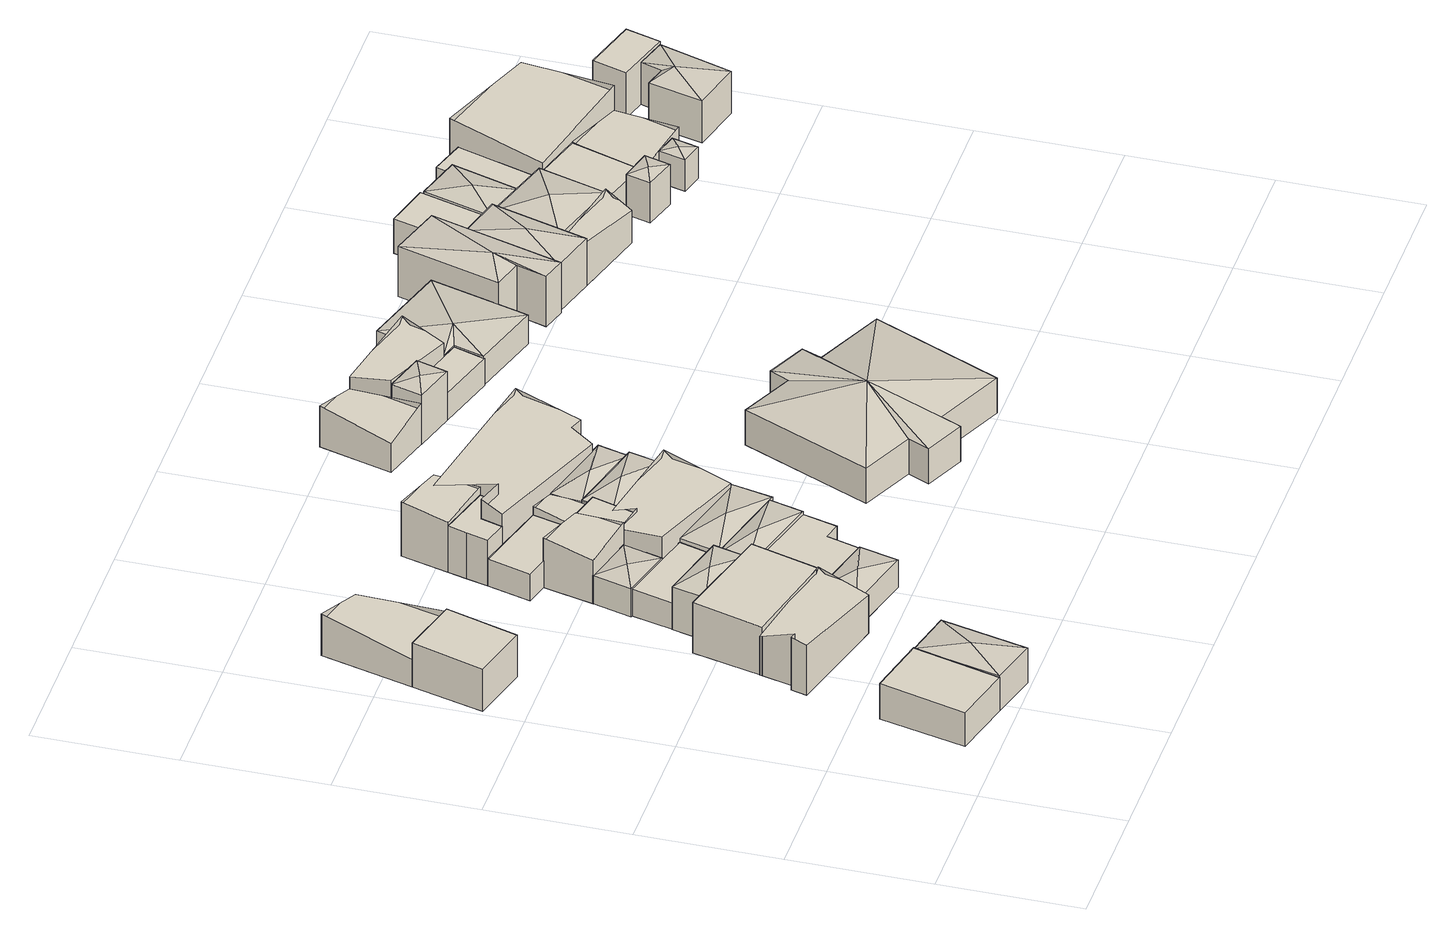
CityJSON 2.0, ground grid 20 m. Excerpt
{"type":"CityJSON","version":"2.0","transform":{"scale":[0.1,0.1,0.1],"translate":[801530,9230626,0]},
"CityObjects":{
"building1":{"type":"Building","attributes":{"Building Type":"Residential","Roof Shape":"shed","Roof Material":"Concrete Glazed Tile","Roof Material Code":1,"Roof Direction":"northwest","Building Height":5.23,"Roof Slope":19.8,"Footprint Area":111.8,"Solar PV Capacity Low":14,"Solar PV Capacity High":18.39,"Solar Annual Energy Low":20185,"Solar Annual Energy High":26603,"Suitable PV Area":83.57},"geometry":[{"type":"MultiSurface","lod":"2.2","boundaries":[[[0,1,2,3]],[[3,2,4,5]],[[2,1,6,4]],[[1,0,7,6]],[[0,3,5,7]],[[5,4,6,7]]]}]},
"building2":{"type":"Building","attributes":{"Building Type":"Residential","Roof Shape":"hip","Roof Material":"Asbestos Sheet","Roof Material Code":4,"Roof Direction":"northwest","Building Height":5.48,"Roof Slope":25.8,"Footprint Area":88.66,"Solar PV Capacity Low":11.1,"Solar PV Capacity High":14.58,"Solar Annual Energy Low":16008,"Solar Annual Energy High":21097,"Suitable PV Area":66.28},"geometry":[{"type":"MultiSurface","lod":"2.2","boundaries":[[[8,2,9,10]],[[10,9,11,12]],[[9,2,13,11]],[[2,8,14,13]],[[8,10,12,14]],[[12,11,15]],[[11,13,15]],[[13,14,15]],[[14,12,15]]]}]},
"building3":{"type":"Building","attributes":{"Building Type":"Residential","Roof Shape":"shed","Roof Material":"Asbestos Sheet","Roof Material Code":4,"Roof Direction":"northwest","Building Height":6.56,"Roof Slope":19.2,"Footprint Area":90.22,"Solar PV Capacity Low":11.3,"Solar PV Capacity High":14.84,"Solar Annual Energy Low":16289,"Solar Annual Energy High":21468,"Suitable PV Area":67.44},"geometry":[{"type":"MultiSurface","lod":"2.2","boundaries":[[[16,17,18,19]],[[19,18,20,21]],[[18,17,22,20]],[[17,16,23,22]],[[16,19,21,23]],[[21,20,22,23]]]}]},
"building4":{"type":"Building","attributes":{"Building Type":"Residential","Roof Shape":"gable","Roof Material":"Concrete Aluminum Tile","Roof Material Code":2,"Roof Direction":"northwest","Building Height":6.02,"Roof Slope":26.6,"Footprint Area":113.12,"Solar PV Capacity Low":14.16,"Solar PV Capacity High":18.6,"Solar Annual Energy Low":20423,"Solar Annual Energy High":26916,"Suitable PV Area":84.56},"geometry":[{"type":"MultiSurface","lod":"2.2","boundaries":[[[24,25,26,27,28,29]],[[29,28,30,31]],[[28,27,32,30]],[[27,26,33,32]],[[26,25,34,33]],[[25,24,35,34]],[[24,29,31,35]],[[31,30,32,33,34,35]]]}]},
"building5":{"type":"Building","attributes":{"Building Type":"Residential","Roof Shape":"gable","Roof Material":"Concrete Aluminum Tile","Roof Material Code":2,"Roof Direction":"northwest","Building Height":4.34,"Roof Slope":34.9,"Footprint Area":115.9,"Solar PV Capacity Low":14.51,"Solar PV Capacity High":19.06,"Solar Annual Energy Low":20925,"Solar Annual Energy High":27578,"Suitable PV Area":86.64},"geometry":[{"type":"MultiSurface","lod":"2.2","boundaries":[[[19,18,36,37]],[[37,36,38,39]],[[36,18,40,38]],[[18,19,41,40]],[[19,37,39,41]],[[39,38,40,41]]]}]},
"building6":{"type":"Building","attributes":{"Building Type":"Residential","Roof Shape":"shed","Roof Material":"Concrete Aluminum Tile","Roof Material Code":2,"Roof Direction":"northwest","Building Height":7.52,"Roof Slope":17.2,"Footprint Area":149.19,"Solar PV Capacity Low":18.68,"Solar PV Capacity High":24.53,"Solar Annual Energy Low":26936,"Solar Annual Energy High":35499,"Suitable PV Area":111.52},"geometry":[{"type":"MultiSurface","lod":"2.2","boundaries":[[[42,43,28,44]],[[44,28,45,46]],[[28,43,47,45]],[[43,42,48,47]],[[42,44,46,48]],[[46,45,47,48]]]}]},
"building7":{"type":"Building","attributes":{"Building Type":"Residential","Roof Shape":"hip","Roof Material":"Concrete Aluminum Tile","Roof Material Code":2,"Roof Direction":"northwest","Building Height":6.72,"Roof Slope":29.6,"Footprint Area":51.87,"Solar PV Capacity Low":6.49,"Solar PV Capacity High":8.53,"Solar Annual Energy Low":9364,"Solar Annual Energy High":12341,"Suitable PV Area":38.77},"geometry":[{"type":"MultiSurface","lod":"2.2","boundaries":[[[49,50,51,52]],[[52,51,53,54]],[[51,50,55,53]],[[50,49,56,55]],[[49,52,54,56]],[[54,53,57]],[[53,55,57]],[[55,56,57]],[[56,54,57]]]}]},
"building8":{"type":"Building","attributes":{"Building Type":"Residential","Roof Shape":"hip","Roof Material":"Concrete Aluminum Tile","Roof Material Code":2,"Roof Direction":"northwest","Building Height":4.32,"Roof Slope":28.7,"Footprint Area":59.97,"Solar PV Capacity Low":7.51,"Solar PV Capacity High":9.86,"Solar Annual Energy Low":10827,"Solar Annual Energy High":14269,"Suitable PV Area":44.83},"geometry":[{"type":"MultiSurface","lod":"2.2","boundaries":[[[58,59,60,28]],[[28,60,61,62]],[[60,59,63,61]],[[59,58,64,63]],[[58,28,62,64]],[[62,61,65]],[[61,63,65]],[[63,64,65]],[[64,62,65]]]}]},
"building9":{"type":"Building","attributes":{"Building Type":"Residential","Roof Shape":"shed","Roof Material":"Concrete Aluminum Tile","Roof Material Code":2,"Roof Direction":"northwest","Building Height":4.09,"Roof Slope":10.5,"Footprint Area":70.41,"Solar PV Capacity Low":8.82,"Solar PV Capacity High":11.58,"Solar Annual Energy Low":12713,"Solar Annual Energy High":16754,"Suitable PV Area":52.63},"geometry":[{"type":"MultiSurface","lod":"2.2","boundaries":[[[66,67,68,69]],[[69,68,70,71]],[[68,67,72,70]],[[67,66,73,72]],[[66,69,71,73]],[[71,70,72,73]]]}]},
"building10":{"type":"Building","attributes":{"Building Type":"Residential","Roof Shape":"hip","Roof Material":"Concrete Aluminum Tile","Roof Material Code":2,"Roof Direction":"northwest","Building Height":4.39,"Roof Slope":20.1,"Footprint Area":44.57,"Solar PV Capacity Low":5.58,"Solar PV Capacity High":7.33,"Solar Annual Energy Low":8047,"Solar Annual Energy High":10606,"Suitable PV Area":33.32},"geometry":[{"type":"MultiSurface","lod":"2.2","boundaries":[[[74,75,76,77]],[[77,76,78,79]],[[76,75,80,78]],[[75,74,81,80]],[[74,77,79,81]],[[79,78,82]],[[78,80,82]],[[80,81,82]],[[81,79,82]]]}]},
"building11":{"type":"Building","attributes":{"Building Type":"Residential","Roof Shape":"shed","Roof Material":"Concrete Aluminum Tile","Roof Material Code":2,"Roof Direction":"northwest","Building Height":4.23,"Roof Slope":12.7,"Footprint Area":115.37,"Solar PV Capacity Low":14.44,"Solar PV Capacity High":18.97,"Solar Annual Energy Low":20829,"Solar Annual Energy High":27450,"Suitable PV Area":86.24},"geometry":[{"type":"MultiSurface","lod":"2.2","boundaries":[[[44,28,83,84,85,86]],[[86,85,87,88]],[[85,84,89,87]],[[84,83,90,89]],[[83,28,62,90]],[[28,44,91,62]],[[44,86,88,91]],[[88,87,89,90,62,91]]]}]},
"building12":{"type":"Building","attributes":{"Building Type":"Residential","Roof Shape":"gable","Roof Material":"Concrete Aluminum Tile","Roof Material Code":2,"Roof Direction":"northwest","Building Height":6.83,"Roof Slope":33.7,"Footprint Area":56.89,"Solar PV Capacity Low":7.12,"Solar PV Capacity High":9.36,"Solar Annual Energy Low":10272,"Solar Annual Energy High":13537,"Suitable PV Area":42.53},"geometry":[{"type":"MultiSurface","lod":"2.2","boundaries":[[[92,93,77,94]],[[94,77,95,96]],[[77,93,97,95]],[[93,92,98,97]],[[92,94,96,98]],[[96,95,97,98]]]}]},
"building13":{"type":"Building","attributes":{"Building Type":"Residential","Roof Shape":"flat","Roof Material":"Concrete Aluminum Tile","Roof Material Code":2,"Roof Direction":"northwest","Building Height":4.15,"Roof Slope":13.9,"Footprint Area":71.28,"Solar PV Capacity Low":8.92,"Solar PV Capacity High":11.72,"Solar Annual Energy Low":12869,"Solar Annual Energy High":16960,"Suitable PV Area":53.28},"geometry":[{"type":"MultiSurface","lod":"2.2","boundaries":[[[99,100,94,101]],[[101,94,102,103]],[[94,100,104,102]],[[100,99,105,104]],[[99,101,103,105]],[[103,102,104,105]]]}]},
"building14":{"type":"Building","attributes":{"Building Type":"Residential","Roof Shape":"hip","Roof Material":"Concrete Aluminum Tile","Roof Material Code":2,"Roof Direction":"northwest","Building Height":4.94,"Roof Slope":27.7,"Footprint Area":70.61,"Solar PV Capacity Low":8.84,"Solar PV Capacity High":11.61,"Solar Annual Energy Low":12747,"Solar Annual Energy High":16800,"Suitable PV Area":52.78},"geometry":[{"type":"MultiSurface","lod":"2.2","boundaries":[[[52,51,106,107]],[[107,106,108,109]],[[106,51,110,108]],[[51,52,111,110]],[[52,107,109,111]],[[109,108,112]],[[108,110,112]],[[110,111,112]],[[111,109,112]]]}]},
"building15":{"type":"Building","attributes":{"Building Type":"Residential","Roof Shape":"shed","Roof Material":"Concrete Aluminum Tile","Roof Material Code":2,"Roof Direction":"northwest","Building Height":7.1,"Roof Slope":14.6,"Footprint Area":33.37,"Solar PV Capacity Low":4.18,"Solar PV Capacity High":5.49,"Solar Annual Energy Low":6025,"Solar Annual Energy High":7941,"Suitable PV Area":24.95},"geometry":[{"type":"MultiSurface","lod":"2.2","boundaries":[[[113,114,115,99,116,117,118]],[[118,117,119,120]],[[117,116,121,119]],[[116,99,122,121]],[[99,115,123,122]],[[115,114,124,123]],[[114,113,125,124]],[[113,118,120,125]],[[120,119,121,122,123,124,125]]]}]},
"building16":{"type":"Building","attributes":{"Building Type":"Residential","Roof Shape":"shed","Roof Material":"Concrete Aluminum Tile","Roof Material Code":2,"Roof Direction":"northwest","Building Height":6.4,"Roof Slope":19.7,"Footprint Area":28.59,"Solar PV Capacity Low":3.58,"Solar PV Capacity High":4.7,"Solar Annual Energy Low":5163,"Solar Annual Energy High":6804,"Suitable PV Area":21.37},"geometry":[{"type":"MultiSurface","lod":"2.2","boundaries":[[[126,127,128,94]],[[94,128,129,130]],[[128,127,131,129]],[[127,126,132,131]],[[126,94,130,132]],[[130,129,131,132]]]}]},
"building17":{"type":"Building","attributes":{"Building Type":"Residential","Roof Shape":"hip","Roof Material":"Concrete Aluminum Tile","Roof Material Code":2,"Roof Direction":"northwest","Building Height":4.85,"Roof Slope":23.6,"Footprint Area":81.17,"Solar PV Capacity Low":10.16,"Solar PV Capacity High":13.35,"Solar Annual Energy Low":14655,"Solar Annual Energy High":19314,"Suitable PV Area":60.68},"geometry":[{"type":"MultiSurface","lod":"2.2","boundaries":[[[69,68,133,134]],[[134,133,135,136]],[[133,68,137,135]],[[68,69,138,137]],[[69,134,136,138]],[[136,135,139]],[[135,137,139]],[[137,138,139]],[[138,136,139]]]}]},
"building18":{"type":"Building","attributes":{"Building Type":"Residential","Roof Shape":"gable","Roof Material":"Concrete Aluminum Tile","Roof Material Code":2,"Roof Direction":"northwest","Building Height":7.79,"Roof Slope":25.1,"Footprint Area":55.76,"Solar PV Capacity Low":6.98,"Solar PV Capacity High":9.17,"Solar Annual Energy Low":10067,"Solar Annual Energy High":13268,"Suitable PV Area":41.68},"geometry":[{"type":"MultiSurface","lod":"2.2","boundaries":[[[140,114,113,141]],[[141,113,142,143]],[[113,114,144,142]],[[114,140,145,144]],[[140,141,143,145]],[[143,142,144,145]]]}]},
"building19":{"type":"Building","attributes":{"Building Type":"Residential","Roof Shape":"gable","Roof Material":"Concrete Aluminum Tile","Roof Material Code":2,"Roof Direction":"northwest","Building Height":5.5,"Roof Slope":28.5,"Footprint Area":154.85,"Solar PV Capacity Low":19.39,"Solar PV Capacity High":25.47,"Solar Annual Energy Low":27958,"Solar Annual Energy High":36846,"Suitable PV Area":115.75},"geometry":[{"type":"MultiSurface","lod":"2.2","boundaries":[[[146,127,126,76,147,148]],[[148,147,149,150]],[[147,76,151,149]],[[76,126,152,151]],[[126,127,153,152]],[[127,146,154,153]],[[146,148,150,154]],[[150,149,151,152,153,154]]]}]},
"building20":{"type":"Building","attributes":{"Building Type":"Residential","Roof Shape":"gable","Roof Material":"Concrete Aluminum Tile","Roof Material Code":2,"Roof Direction":"northwest","Building Height":4.66,"Roof Slope":31.3,"Footprint Area":27.39,"Solar PV Capacity Low":3.43,"Solar PV Capacity High":4.51,"Solar Annual Energy Low":4946,"Solar Annual Energy High":6518,"Suitable PV Area":20.48},"geometry":[{"type":"MultiSurface","lod":"2.2","boundaries":[[[94,128,155,101]],[[101,155,156,157]],[[155,128,158,156]],[[128,94,159,158]],[[94,101,157,159]],[[157,156,158,159]]]}]},
"building21":{"type":"Building","attributes":{"Building Type":"Residential","Roof Shape":"hip","Roof Material":"Concrete Aluminum Tile","Roof Material Code":2,"Roof Direction":"northwest","Building Height":5.47,"Roof Slope":25.5,"Footprint Area":55.42,"Solar PV Capacity Low":6.94,"Solar PV Capacity High":9.11,"Solar Annual Energy Low":10006,"Solar Annual Energy High":13187,"Suitable PV Area":41.43},"geometry":[{"type":"MultiSurface","lod":"2.2","boundaries":[[[160,146,161,162]],[[162,161,163,164]],[[161,146,154,163]],[[146,160,165,154]],[[160,162,164,165]],[[164,163,166]],[[163,154,166]],[[154,165,166]],[[165,164,166]]]}]},
"building22":{"type":"Building","attributes":{"Building Type":"Residential","Roof Shape":"gable","Roof Material":"Concrete Aluminum Tile","Roof Material Code":2,"Roof Direction":"northwest","Building Height":6.15,"Roof Slope":28.6,"Footprint Area":269.22,"Solar PV Capacity Low":33.71,"Solar PV Capacity High":44.27,"Solar Annual Energy Low":48605,"Solar Annual Energy High":64058,"Suitable PV Area":201.24},"geometry":[{"type":"MultiSurface","lod":"2.2","boundaries":[[[141,118,117,116,167,168,169,170]],[[170,169,171,172]],[[169,168,173,171]],[[168,167,174,173]],[[167,116,175,174]],[[116,117,176,175]],[[117,118,177,176]],[[118,141,178,177]],[[141,170,172,178]],[[172,171,173,174,175,176,177,178]]]}]},
"building23":{"type":"Building","attributes":{"Building Type":"Residential","Roof Shape":"hip","Roof Material":"Concrete Aluminum Tile","Roof Material Code":2,"Roof Direction":"northwest","Building Height":4.89,"Roof Slope":24.9,"Footprint Area":56.19,"Solar PV Capacity Low":7.04,"Solar PV Capacity High":9.24,"Solar Annual Energy Low":10146,"Solar Annual Energy High":13371,"Suitable PV Area":42.01},"geometry":[{"type":"MultiSurface","lod":"2.2","boundaries":[[[160,162,179,155]],[[155,179,180,181]],[[179,162,182,180]],[[162,160,183,182]],[[160,155,181,183]],[[181,180,184]],[[180,182,184]],[[182,183,184]],[[183,181,184]]]}]},
"building24":{"type":"Building","attributes":{"Building Type":"Residential","Roof Shape":"gable","Roof Material":"Concrete Aluminum Tile","Roof Material Code":2,"Roof Direction":"northwest","Building Height":4.57,"Roof Slope":34.8,"Footprint Area":78.07,"Solar PV Capacity Low":9.77,"Solar PV Capacity High":12.84,"Solar Annual Energy Low":14095,"Solar Annual Energy High":18576,"Suitable PV Area":58.36},"geometry":[{"type":"MultiSurface","lod":"2.2","boundaries":[[[185,186,187,188]],[[188,187,189,190]],[[187,186,191,189]],[[186,185,192,191]],[[185,188,190,192]],[[190,189,191,192]]]}]},
"building25":{"type":"Building","attributes":{"Building Type":"Residential","Roof Shape":"hip","Roof Material":"Concrete Aluminum Tile","Roof Material Code":2,"Roof Direction":"northwest","Building Height":5.54,"Roof Slope":23.2,"Footprint Area":561.06,"Solar PV Capacity Low":70.25,"Solar PV Capacity High":92.27,"Solar Annual Energy Low":101295,"Solar Annual Energy High":133498,"Suitable PV Area":419.39},"geometry":[{"type":"MultiSurface","lod":"2.2","boundaries":[[[193,194,195,196,197,198,199,200,201,202,203,204]],[[204,203,205,206]],[[203,202,207,205]],[[202,201,208,207]],[[201,200,209,208]],[[200,199,210,209]],[[199,198,211,210]],[[198,197,212,211]],[[197,196,213,212]],[[196,195,214,213]],[[195,194,215,214]],[[194,193,216,215]],[[193,204,206,216]],[[206,205,217]],[[205,207,217]],[[207,208,217]],[[208,209,217]],[[209,210,217]],[[210,211,217]],[[211,212,217]],[[212,213,217]],[[213,214,217]],[[214,215,217]],[[215,216,217]],[[216,206,217]]]}]},
"building26":{"type":"Building","attributes":{"Building Type":"Residential","Roof Shape":"hip","Roof Material":"Concrete Aluminum Tile","Roof Material Code":2,"Roof Direction":"northwest","Building Height":7.69,"Roof Slope":20,"Footprint Area":28.49,"Solar PV Capacity Low":3.57,"Solar PV Capacity High":4.69,"Solar Annual Energy Low":5144,"Solar Annual Energy High":6779,"Suitable PV Area":21.3},"geometry":[{"type":"MultiSurface","lod":"2.2","boundaries":[[[218,219,220,221]],[[221,220,222,223]],[[220,219,224,222]],[[219,218,225,224]],[[218,221,223,225]],[[223,222,226]],[[222,224,226]],[[224,225,226]],[[225,223,226]]]}]},
"building27":{"type":"Building","attributes":{"Building Type":"Residential","Roof Shape":"gable","Roof Material":"Concrete Aluminum Tile","Roof Material Code":2,"Roof Direction":"northwest","Building Height":6.46,"Roof Slope":30.9,"Footprint Area":79.08,"Solar PV Capacity Low":9.9,"Solar PV Capacity High":13,"Solar Annual Energy Low":14277,"Solar Annual Energy High":18817,"Suitable PV Area":59.11},"geometry":[{"type":"MultiSurface","lod":"2.2","boundaries":[[[188,221,227,228]],[[228,227,229,230]],[[227,221,231,229]],[[221,188,232,231]],[[188,228,230,232]],[[230,229,231,232]]]}]},
"building28":{"type":"Building","attributes":{"Building Type":"Residential","Roof Shape":"shed","Roof Material":"Concrete Aluminum Tile","Roof Material Code":2,"Roof Direction":"northwest","Building Height":4.19,"Roof Slope":14.5,"Footprint Area":41.86,"Solar PV Capacity Low":5.24,"Solar PV Capacity High":6.88,"Solar Annual Energy Low":7558,"Solar Annual Energy High":9960,"Suitable PV Area":31.29},"geometry":[{"type":"MultiSurface","lod":"2.2","boundaries":[[[219,233,234,220]],[[220,234,235,236]],[[234,233,237,235]],[[233,219,238,237]],[[219,220,236,238]],[[236,235,237,238]]]}]},
"building29":{"type":"Building","attributes":{"Building Type":"Residential","Roof Shape":"hip","Roof Material":"Concrete Aluminum Tile","Roof Material Code":2,"Roof Direction":"northwest","Building Height":4.47,"Roof Slope":20.3,"Footprint Area":180.56,"Solar PV Capacity Low":22.61,"Solar PV Capacity High":29.69,"Solar Annual Energy Low":32598,"Solar Annual Energy High":42962,"Suitable PV Area":134.97},"geometry":[{"type":"MultiSurface","lod":"2.2","boundaries":[[[239,227,234,240,241,242]],[[242,241,243,244]],[[241,240,245,243]],[[240,234,246,245]],[[234,227,247,246]],[[227,239,248,247]],[[239,242,244,248]],[[244,243,249]],[[243,245,249]],[[245,246,249]],[[246,247,249]],[[247,248,249]],[[248,244,249]]]}]},
"building30":{"type":"Building","attributes":{"Building Type":"Residential","Roof Shape":"hip","Roof Material":"Concrete Aluminum Tile","Roof Material Code":2,"Roof Direction":"northwest","Building Height":7.86,"Roof Slope":20.9,"Footprint Area":135.55,"Solar PV Capacity Low":16.97,"Solar PV Capacity High":22.29,"Solar Annual Energy Low":24473,"Solar Annual Energy High":32253,"Suitable PV Area":101.32},"geometry":[{"type":"MultiSurface","lod":"2.2","boundaries":[[[250,251,252,253,254,255]],[[255,254,256,257]],[[254,253,258,256]],[[253,252,259,258]],[[252,251,260,259]],[[251,250,261,260]],[[250,255,257,261]],[[257,256,262]],[[256,258,262]],[[258,259,262]],[[259,260,262]],[[260,261,262]],[[261,257,262]]]}]},
"building31":{"type":"Building","attributes":{"Building Type":"Residential","Roof Shape":"hip","Roof Material":"Asbestos Sheet","Roof Material Code":4,"Roof Direction":"northwest","Building Height":7.38,"Roof Slope":27.3,"Footprint Area":95.16,"Solar PV Capacity Low":11.91,"Solar PV Capacity High":15.65,"Solar Annual Energy Low":17180,"Solar Annual Energy High":22642,"Suitable PV Area":71.13},"geometry":[{"type":"MultiSurface","lod":"2.2","boundaries":[[[263,264,265,266]],[[266,265,267,268]],[[265,264,269,267]],[[264,263,270,269]],[[263,266,268,270]],[[268,267,271]],[[267,269,271]],[[269,270,271]],[[270,268,271]]]}]},
"building32":{"type":"Building","attributes":{"Building Type":"Residential","Roof Shape":"gable","Roof Material":"Concrete Aluminum Tile","Roof Material Code":2,"Roof Direction":"northwest","Building Height":5.15,"Roof Slope":32.6,"Footprint Area":44.73,"Solar PV Capacity Low":5.6,"Solar PV Capacity High":7.36,"Solar Annual Energy Low":8075,"Solar Annual Energy High":10642,"Suitable PV Area":33.43},"geometry":[{"type":"MultiSurface","lod":"2.2","boundaries":[[[272,266,273,274]],[[274,273,275,276]],[[273,266,277,275]],[[266,272,278,277]],[[272,274,276,278]],[[276,275,277,278]]]}]},
"building33":{"type":"Building","attributes":{"Building Type":"Residential","Roof Shape":"shed","Roof Material":"Concrete Aluminum Tile","Roof Material Code":2,"Roof Direction":"northwest","Building Height":5.18,"Roof Slope":13.4,"Footprint Area":71.77,"Solar PV Capacity Low":8.99,"Solar PV Capacity High":11.8,"Solar Annual Energy Low":12958,"Solar Annual Energy High":17078,"Suitable PV Area":53.65},"geometry":[{"type":"MultiSurface","lod":"2.2","boundaries":[[[279,280,264,263]],[[263,264,281,282]],[[264,280,283,281]],[[280,279,284,283]],[[279,263,282,284]],[[282,281,283,284]]]}]},
"building34":{"type":"Building","attributes":{"Building Type":"Residential","Roof Shape":"hip","Roof Material":"Concrete Aluminum Tile","Roof Material Code":2,"Roof Direction":"northwest","Building Height":6.33,"Roof Slope":24.4,"Footprint Area":112.53,"Solar PV Capacity Low":14.09,"Solar PV Capacity High":18.51,"Solar Annual Energy Low":20316,"Solar Annual Energy High":26775,"Suitable PV Area":84.12},"geometry":[{"type":"MultiSurface","lod":"2.2","boundaries":[[[263,272,285,286]],[[286,285,287,288]],[[285,272,289,287]],[[272,263,290,289]],[[263,286,288,290]],[[288,287,291]],[[287,289,291]],[[289,290,291]],[[290,288,291]]]}]},
"building35":{"type":"Building","attributes":{"Building Type":"Residential","Roof Shape":"hip","Roof Material":"Concrete Aluminum Tile","Roof Material Code":2,"Roof Direction":"northwest","Building Height":5.53,"Roof Slope":25.3,"Footprint Area":70.62,"Solar PV Capacity Low":8.84,"Solar PV Capacity High":11.61,"Solar Annual Energy Low":12749,"Solar Annual Energy High":16803,"Suitable PV Area":52.79},"geometry":[{"type":"MultiSurface","lod":"2.2","boundaries":[[[292,293,263,294]],[[294,263,295,296]],[[263,293,297,295]],[[293,292,298,297]],[[292,294,296,298]],[[296,295,299]],[[295,297,299]],[[297,298,299]],[[298,296,299]]]}]},
"building36":{"type":"Building","attributes":{"Building Type":"Residential","Roof Shape":"hip","Roof Material":"Concrete Aluminum Tile","Roof Material Code":2,"Roof Direction":"northwest","Building Height":6.34,"Roof Slope":22.4,"Footprint Area":17.52,"Solar PV Capacity Low":2.19,"Solar PV Capacity High":2.88,"Solar Annual Energy Low":3163,"Solar Annual Energy High":4168,"Suitable PV Area":13.1},"geometry":[{"type":"MultiSurface","lod":"2.2","boundaries":[[[300,301,302,303]],[[303,302,304,305]],[[302,301,306,304]],[[301,300,307,306]],[[300,303,305,307]],[[305,304,308]],[[304,306,308]],[[306,307,308]],[[307,305,308]]]}]},
"building37":{"type":"Building","attributes":{"Building Type":"Residential","Roof Shape":"shed","Roof Material":"Concrete Aluminum Tile","Roof Material Code":2,"Roof Direction":"northwest","Building Height":5.09,"Roof Slope":16.9,"Footprint Area":81.35,"Solar PV Capacity Low":10.19,"Solar PV Capacity High":13.38,"Solar Annual Energy Low":14687,"Solar Annual Energy High":19356,"Suitable PV Area":60.81},"geometry":[{"type":"MultiSurface","lod":"2.2","boundaries":[[[286,274,309,310]],[[310,309,311,312]],[[309,274,313,311]],[[274,286,314,313]],[[286,310,312,314]],[[312,311,313,314]]]}]},
"building38":{"type":"Building","attributes":{"Building Type":"Residential","Roof Shape":"shed","Roof Material":"Concrete Aluminum Tile","Roof Material Code":2,"Roof Direction":"northwest","Building Height":4.05,"Roof Slope":10.6,"Footprint Area":67.22,"Solar PV Capacity Low":8.42,"Solar PV Capacity High":11.05,"Solar Annual Energy Low":12136,"Solar Annual Energy High":15994,"Suitable PV Area":50.24},"geometry":[{"type":"MultiSurface","lod":"2.2","boundaries":[[[315,294,316,317]],[[317,316,318,319]],[[316,294,320,318]],[[294,315,321,320]],[[315,317,319,321]],[[319,318,320,321]]]}]},
"building39":{"type":"Building","attributes":{"Building Type":"Residential","Roof Shape":"hip","Roof Material":"Concrete Aluminum Tile","Roof Material Code":2,"Roof Direction":"northwest","Building Height":4.91,"Roof Slope":26.4,"Footprint Area":12.7,"Solar PV Capacity Low":1.59,"Solar PV Capacity High":2.09,"Solar Annual Energy Low":2294,"Solar Annual Energy High":3023,"Suitable PV Area":9.5},"geometry":[{"type":"MultiSurface","lod":"2.2","boundaries":[[[322,323,324,325]],[[325,324,326,327]],[[324,323,328,326]],[[323,322,329,328]],[[322,325,327,329]],[[327,326,330]],[[326,328,330]],[[328,329,330]],[[329,327,330]]]}]},
"building40":{"type":"Building","attributes":{"Building Type":"Residential","Roof Shape":"gable","Roof Material":"Concrete Aluminum Tile","Roof Material Code":2,"Roof Direction":"northwest","Building Height":4.31,"Roof Slope":25.7,"Footprint Area":98.82,"Solar PV Capacity Low":12.37,"Solar PV Capacity High":16.25,"Solar Annual Energy Low":17842,"Solar Annual Energy High":23514,"Suitable PV Area":73.87},"geometry":[{"type":"MultiSurface","lod":"2.2","boundaries":[[[310,309,331,332]],[[332,331,333,334]],[[331,309,335,333]],[[309,310,336,335]],[[310,332,334,336]],[[334,333,335,336]]]}]},
"building41":{"type":"Building","attributes":{"Building Type":"Residential","Roof Shape":"gable","Roof Material":"Concrete Aluminum Tile","Roof Material Code":2,"Roof Direction":"northwest","Building Height":6.51,"Roof Slope":27.6,"Footprint Area":240.24,"Solar PV Capacity Low":30.08,"Solar PV Capacity High":39.51,"Solar Annual Energy Low":43373,"Solar Annual Energy High":57162,"Suitable PV Area":179.58},"geometry":[{"type":"MultiSurface","lod":"2.2","boundaries":[[[337,316,332,338]],[[338,332,339,340]],[[332,316,341,339]],[[316,337,342,341]],[[337,338,340,342]],[[340,339,341,342]]]}]},
"building42":{"type":"Building","attributes":{"Building Type":"Residential","Roof Shape":"hip","Roof Material":"Concrete Aluminum Tile","Roof Material Code":2,"Roof Direction":"northwest","Building Height":6.58,"Roof Slope":27.4,"Footprint Area":73.64,"Solar PV Capacity Low":9.22,"Solar PV Capacity High":12.11,"Solar Annual Energy Low":13296,"Solar Annual Energy High":17522,"Suitable PV Area":55.05},"geometry":[{"type":"MultiSurface","lod":"2.2","boundaries":[[[343,344,345,346,347,348]],[[348,347,349,350]],[[347,346,351,349]],[[346,345,352,351]],[[345,344,353,352]],[[344,343,354,353]],[[343,348,350,354]],[[350,349,355]],[[349,351,355]],[[351,352,355]],[[352,353,355]],[[353,354,355]],[[354,350,355]]]}]},
"building43":{"type":"Building","attributes":{"Building Type":"Residential","Roof Shape":"flat","Roof Material":"Concrete Aluminum Tile","Roof Material Code":2,"Roof Direction":"northwest","Building Height":7.08,"Roof Slope":10.2,"Footprint Area":41.07,"Solar PV Capacity Low":5.14,"Solar PV Capacity High":6.75,"Solar Annual Energy Low":7414,"Solar Annual Energy High":9772,"Suitable PV Area":30.7},"geometry":[{"type":"MultiSurface","lod":"2.2","boundaries":[[[356,357,343,358]],[[358,343,359,360]],[[343,357,361,359]],[[357,356,362,361]],[[356,358,360,362]],[[360,359,361,362]]]}]}
},
"vertices":[
[129,166,0],[101,45,0],[188,24,0],[216,146,0],[188,24,52],[216,146,56],[101,45,53],[129,166,56],
[216,145,0],[256,6,0],[285,129,0],[256,6,55],[285,129,55],[188,24,55],[216,145,55],[236,76,64],
[8,658,0],[92,636,0],[119,737,0],[35,759,0],[119,737,69],[35,759,69],[92,636,66],[8,658,66],
[168,290,0],[160,292,0],[154,270,0],[306,231,0],[325,303,0],[181,340,0],[325,303,77],[181,340,60],[306,231,60],[154,270,78],[160,292,82],[168,290,83],
[153,867,0],[70,889,0],[153,867,43],[70,889,65],[119,737,65],[35,759,43],
[204,435,0],[180,336,0],[349,398,0],[325,303,75],[349,398,78],[180,336,76],[204,435,79],
[246,474,0],[234,426,0],[336,401,0],[348,448,0],[336,401,67],[348,448,67],[234,426,67],[246,474,67],[291,437,74],
[310,248,0],[413,222,0],[427,277,0],[427,277,43],[325,303,43],[413,222,43],[310,248,43],[369,263,51],
[261,532,0],[246,473,0],[361,445,0],[376,501,0],[361,445,41],[376,501,42],[246,473,41],[261,532,42],
[273,587,0],[258,532,0],[334,512,0],[349,567,0],[334,512,44],[349,567,44],[258,532,44],[273,587,44],[303,550,49],
[426,277,0],[438,323,0],[463,317,0],[475,365,0],[463,317,43],[475,365,44],[438,323,43],[426,277,42],[349,398,45],
[290,657,0],[273,586,0],[367,636,0],[349,567,79],[367,636,68],[273,586,68],[290,657,78],
[274,726,0],[257,665,0],[383,697,0],[367,636,42],[383,697,42],[257,665,42],[274,726,42],
[474,365,0],[487,413,0],[474,365,49],[487,413,49],[336,401,49],[348,448,49],[411,407,57],
[366,762,0],[289,783,0],[282,756,0],[309,717,0],[317,747,0],[359,736,0],[317,747,72],[359,736,71],[309,717,71],[274,726,71],[282,756,72],[289,783,73],[366,762,72],
[350,573,0],[392,562,0],[409,625,0],[409,625,66],[367,636,66],[392,562,64],[350,573,64],
[495,411,0],[508,469,0],[495,411,48],[508,469,48],[361,445,48],[376,501,48],[435,456,56],
[307,850,0],[384,829,0],[366,762,85],[384,829,78],[289,783,78],[307,850,85],
[402,597,0],[500,468,0],[526,564,0],[500,468,55],[526,564,71],[334,512,77],[350,573,67],[392,562,72],[402,597,55],
[425,686,0],[425,686,47],[383,697,55],[409,625,55],[367,636,47],
[414,641,0],[520,567,0],[531,611,0],[520,567,55],[531,611,55],[414,641,55],[467,604,62],
[526,659,0],[534,689,0],[558,683,0],[583,776,0],[558,683,73],[583,776,87],[534,689,76],[526,659,62],[309,717,90],[317,747,102],[359,736,99],[384,829,62],
[543,656,0],[543,656,49],[425,686,49],[531,611,49],[414,641,49],[478,648,56],
[509,1015,0],[479,912,0],[549,892,0],[579,995,0],[549,892,64],[579,995,46],[479,912,46],[509,1015,64],
[796,432,0],[808,460,0],[750,486,0],[737,459,0],[660,494,0],[578,311,0],[655,276,0],[641,246,0],[699,220,0],[713,249,0],[814,204,0],[897,387,0],[814,204,55],[897,387,55],[713,249,55],[699,220,55],[641,246,55],[655,276,55],[578,311,55],[660,494,55],[737,459,55],[750,486,55],[808,460,55],[796,432,55],[729,352,80],
[549,891,0],[608,874,0],[621,918,0],[562,935,0],[621,918,77],[562,935,77],[608,874,77],[549,891,77],[585,904,81],
[683,900,0],[701,960,0],[683,900,65],[701,960,83],[562,935,83],[579,995,65],
[695,849,0],[708,893,0],[708,893,43],[621,918,44],[695,849,42],[608,874,43],
[712,997,0],[695,850,0],[798,820,0],[838,960,0],[798,820,45],[838,960,45],[695,850,45],[708,893,45],[683,900,45],[712,997,45],[739,903,56],
[852,1008,0],[810,863,0],[853,851,0],[840,808,0],[874,798,0],[929,985,0],[874,798,79],[929,985,79],[840,808,79],[853,851,79],[810,863,79],[852,1008,79],[860,885,88],
[980,919,0],[915,936,0],[875,801,0],[940,783,0],[875,801,74],[940,783,74],[915,936,74],[980,919,74],[927,860,84],
[952,822,0],[1046,753,0],[1058,791,0],[1046,753,51],[1058,791,69],[940,783,69],[952,822,51],
[1007,1022,0],[942,1039,0],[915,936,52],[980,919,52],[942,1039,54],[1007,1022,54],
[1059,791,0],[1087,887,0],[1059,791,63],[1087,887,63],[952,822,63],[980,919,63],[1019,855,75],
[1075,999,0],[1009,1018,0],[1045,900,0],[980,919,55],[1045,900,55],[1009,1018,55],[1075,999,55],[1027,959,64],
[1150,765,0],[1104,777,0],[1094,742,0],[1140,729,0],[1094,742,63],[1140,729,63],[1104,777,63],[1150,765,63],[1122,753,67],
[1136,768,0],[1164,865,0],[1136,768,51],[1164,865,54],[1058,791,52],[1087,887,54],
[1081,1022,0],[1096,885,0],[1132,1007,0],[1096,885,40],[1132,1007,42],[1045,900,41],[1081,1022,42],
[1215,747,0],[1183,756,0],[1173,718,0],[1205,710,0],[1173,718,49],[1205,710,49],[1183,756,49],[1215,747,49],[1194,733,53],
[1231,743,0],[1261,837,0],[1231,743,56],[1261,837,43],[1136,768,43],[1164,865,55],
[1135,1019,0],[1300,971,0],[1261,837,82],[1300,971,65],[1096,885,65],[1135,1019,82],
[1385,811,0],[1341,824,0],[1331,794,0],[1300,802,0],[1281,726,0],[1353,708,0],[1281,726,66],[1353,708,66],[1300,802,66],[1331,794,66],[1341,824,66],[1385,811,66],[1332,777,75],
[1321,882,0],[1307,834,0],[1399,860,0],[1385,811,71],[1399,860,71],[1307,834,71],[1321,882,71]
]}
